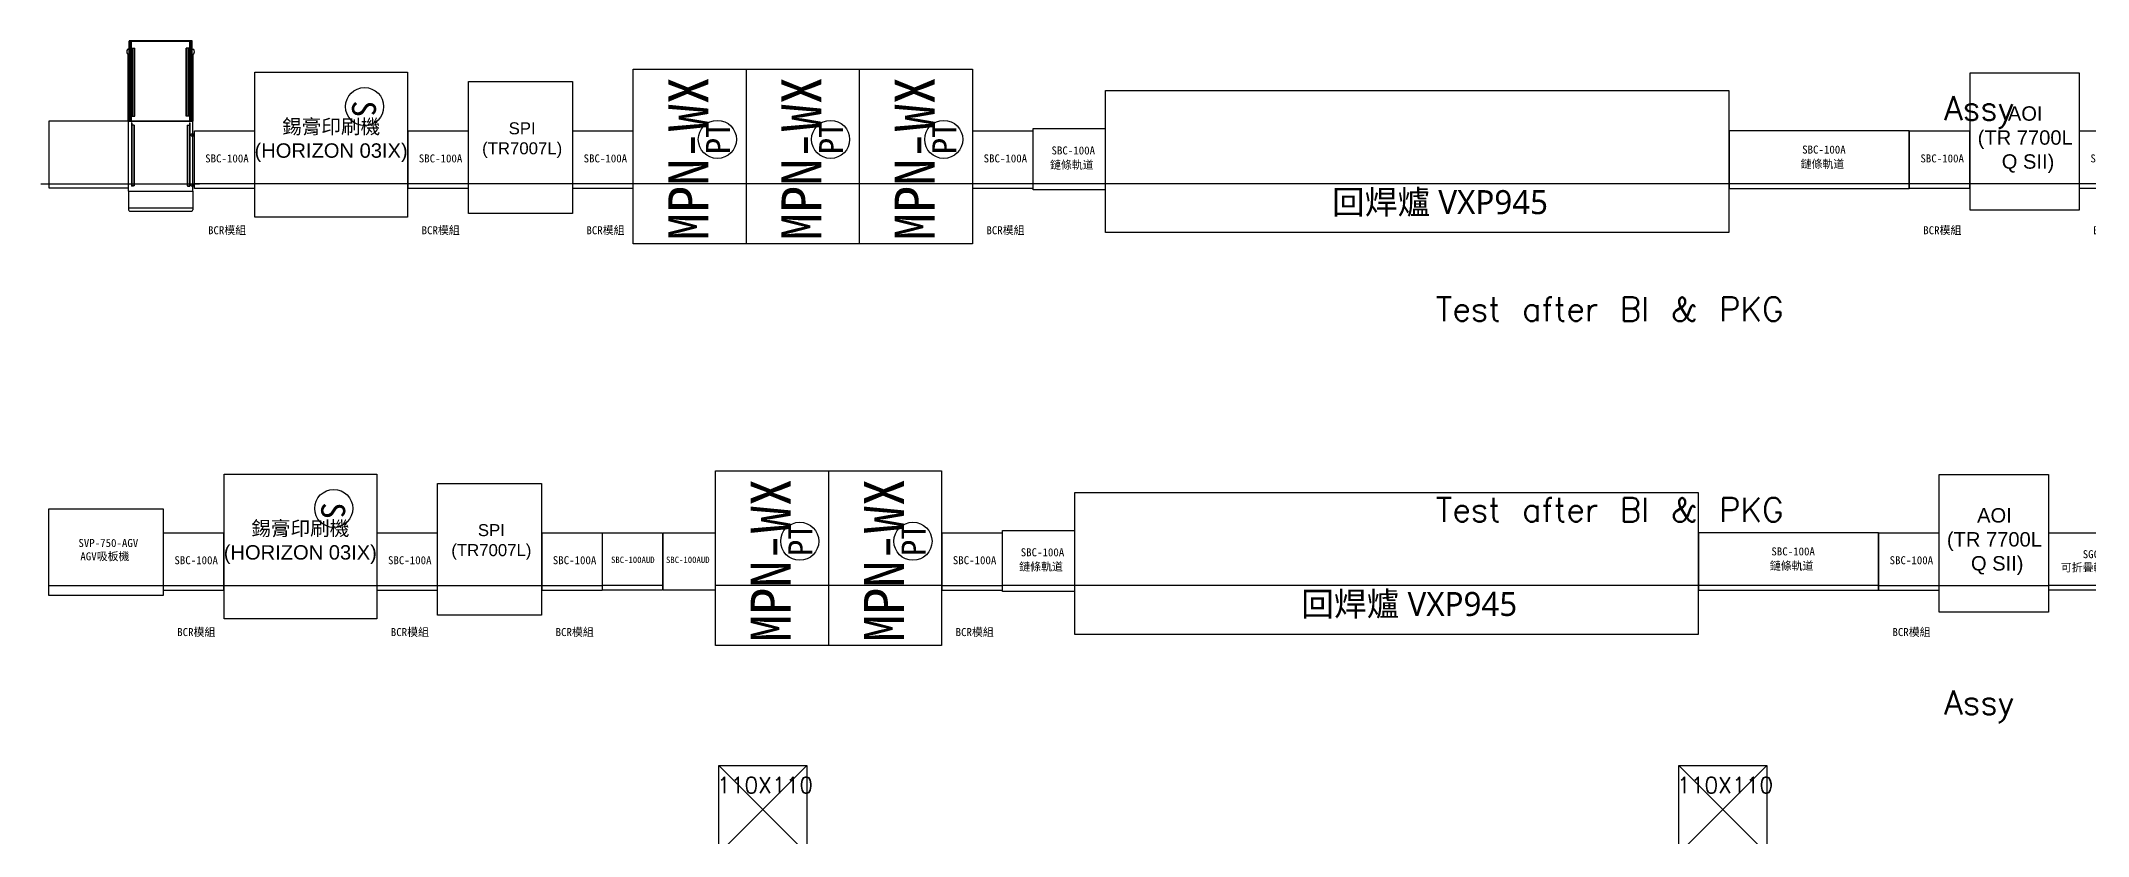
# Model space of a CAD drawing. Extents: x -80 to 56020, y 18240 to 42185.
# Drawn here: x 2297 to 4856, y 24367 to 25361 of the extents above; entities that cross this region are included whole.
import ezdxf
from ezdxf.enums import TextEntityAlignment as Align

# ---------------------------------------------------------------- set-up
doc = ezdxf.new("R2010")
doc.units = 0
doc.header["$LTSCALE"] = 200
doc.linetypes.add('HIDDEN', pattern=[0.3, 0.2, -0.1])
for name, color, linetype in [('003线体&大型设备', 7, 'Continuous'), ('006网点层', 21, 'Continuous'), ('air and power', 7, 'Continuous'), ('CEN', 8, 'Continuous'), ('MAIN', 7, 'Continuous'), ('SMT Line', 5, 'Continuous'), ('XFAB-L20$0$COL', 1, 'Continuous'), ('緯穎生產設備', 7, 'Continuous')]:
    doc.layers.add(name, color=color, linetype=linetype)
doc.styles.add('C1', font='SIMPLEX.shx', dxfattribs={"bigfont": 'CHINESET.shx'})
doc.styles.add('CCAD', font='TXT', dxfattribs={"bigfont": 'CCAD'})
doc.styles.add('DIM', font='simplex.shx', dxfattribs={"bigfont": 'chineset.shx'})
doc.styles.add('SIMSUN', font='SimSun.ttf')
doc.styles.add('XFAB-L20$0$CHINA', font='simplex.shx', dxfattribs={"width": 0.75, "bigfont": 'chineset.shx'})

# ---------------------------------------------------------------- blocks, each defined once
blk = doc.blocks.new('XFAB-L20$0$C-110x110')
at = {"layer": 'Defpoints'}
for p, q in [((55, -55), (-55, 55)), ((-55, -55), (55, 55))]:
    blk.add_line(p, q, dxfattribs=at)
at = {"layer": 'XFAB-L20$0$COL'}
blk.add_lwpolyline([(-55, 55), (55, 55), (55, -55), (-55, -55)], close=True, dxfattribs=at)
at = {"layer": 'Defpoints', "style": 'XFAB-L20$0$CHINA'}
blk.add_text('110X110', height=20, dxfattribs=at).set_placement((-57.4, 30.5), align=Align.MIDDLE_LEFT)
blk = doc.blocks.new('SBC-100A')
at = {"color": 6}
blk.add_line((11219, 12469.5, -10064.2), (11144, 12469.5, -10064.2), dxfattribs=at)
at = {"elevation": -10064.2}
blk.add_lwpolyline([(11144, 12535.7), (11219, 12535.7), (11219, 12463.7), (11144, 12463.7)], close=True, dxfattribs=at)
at = {"layer": '003线体&大型设备', "color": 251, "linetype": 'ByBlock', "char_height": 10, "width": 72.349, "attachment_point": 9, "style": 'SIMSUN'}
for s, insert in [('{\\fSimSun|b0|i0|c134|p2;\\C3;SBC-100A}', (11211.9, 12496.2, -20656.3)), ('{{\\C3;BCR模組}}', (11208.7, 12405.4, -20656.3))]:
    blk.add_mtext(s, dxfattribs=dict(at, insert=insert))
blk = doc.blocks.new('SFCS')
at = {"layer": 'air and power', "color": 0}
blk.add_circle((64056.5, -177356.3, 0), 23.8, dxfattribs=at)
at = {"layer": 'air and power', "color": 0, "insert": (64048.9, -177342, 0), "char_height": 30, "width": 153.239, "attachment_point": 1, "style": 'SIMSUN'}
blk.add_mtext('S', dxfattribs=at)
blk = doc.blocks.new('錫膏印刷機')
at = {"color": 6}
blk.add_line((12288.5, 12679.8), (12097.5, 12679.8), dxfattribs=at)
blk.add_lwpolyline([(12097.5, 12819.3), (12288.5, 12819.3), (12288.5, 12638.3), (12097.5, 12638.3)], close=True)
at = {"layer": '006网点层', "color": 251, "linetype": 'ByBlock', "lineweight": 9, "rotation": 270}
blk.add_blockref('SFCS', (189591, 76832.9, -39979.1), dxfattribs=at)
at = {"color": 2, "true_color": 0xf1eb1f, "insert": (12091.5, 12760.5, -39979.1), "char_height": 18, "attachment_point": 1, "style": 'DIM'}
blk.add_mtext_dynamic_manual_height_columns('\\pxqc;{\\fMicrosoft JhengHei|b0|i0|c136|p34;\\C251;錫膏印刷機\\fArial|b0|i0|c0|p34;\\P(HORIZON 03IX)}', width=202.768, gutter_width=150, heights=[79.8], dxfattribs=at)
blk = doc.blocks.new('SPI')
at = {"color": 6}
blk.add_line((11991.9, 12608.9), (11861.9, 12608.9), dxfattribs=at)
blk.add_lwpolyline([(11861.9, 12736.9), (11991.9, 12736.9), (11991.9, 12571.9), (11861.9, 12571.9)], close=True)
at = {"color": 2, "true_color": 0xf1eb1f, "insert": (11871, 12685.9), "char_height": 15, "attachment_point": 1, "style": 'DIM'}
blk.add_mtext_dynamic_manual_height_columns('\\pxqc;{\\fArial|b0|i0|c0|p34;\\C251;SPI\\P(TR7007L)}', width=116.167, gutter_width=150, heights=[0], dxfattribs=at)
blk = doc.blocks.new('PT200')
at = {"layer": 'air and power', "color": 0}
blk.add_circle((103287.5, -165340.3, 0), 23.8, dxfattribs=at)
at = {"layer": 'air and power', "color": 0, "insert": (103269, -165326, 0), "char_height": 30, "width": 153.239, "attachment_point": 1, "style": 'SIMSUN'}
blk.add_mtext('PT', dxfattribs=at)
blk = doc.blocks.new('NPM-W2')
at = {"color": 6}
blk.add_line((12029.1, 12412.5), (11888.1, 12412.5), dxfattribs=at)
blk.add_lwpolyline([(11888.1, 12556), (12029.1, 12556), (12029.1, 12337.6), (11888.1, 12337.6)], close=True)
at = {"layer": '006网点层', "color": 251, "linetype": 'ByBlock', "lineweight": 9, "rotation": 90}
blk.add_blockref('PT200', (-153347, -90819.5, -10461.7), dxfattribs=at)
at = {"layer": '003线体&大型设备', "color": 251, "linetype": 'ByBlock', "insert": (11931.9, 12341.9, -10458.8), "char_height": 50, "width": 231.858, "attachment_point": 1, "rotation": 90, "style": 'SIMSUN'}
blk.add_mtext('{\\fSimSun|b0|i0|c134|p2;MPN-WX}', dxfattribs=at)
blk = doc.blocks.new('SBC-100A-90-75')
at = {"color": 6}
blk.add_line((13247.6, 12492.5), (13157.6, 12492.5), dxfattribs=at)
blk.add_lwpolyline([(13157.6, 12561.5), (13247.6, 12561.5), (13247.6, 12485), (13157.6, 12485)], close=True)
at = {"layer": '003线体&大型设备', "color": 251, "linetype": 'ByBlock', "char_height": 10, "attachment_point": 3, "style": 'SIMSUN'}
for s, insert, width in [('{\\fSimSun|b0|i0|c134|p2;\\C3;SBC-100A}', (13234.9, 12539.2, 52681.8), 72.349), ('{\\fSimSun|b0|i0|c134|p2;鏈條軌道}', (13233.1, 12521.2, 51383.9), 72.364)]:
    blk.add_mtext(s, dxfattribs=dict(at, insert=insert, width=width))
blk = doc.blocks.new('三截750軌道')
at = {"color": 6}
blk.add_line((15348.2, 12711.5), (15123.2, 12711.5), dxfattribs=at)
blk.add_lwpolyline([(15123.2, 12705.7), (15348.2, 12705.7), (15348.2, 12777.7), (15123.2, 12777.7)], close=True)
at = {"layer": '003线体&大型设备', "color": 251, "linetype": 'ByBlock', "char_height": 10, "attachment_point": 3, "style": 'SIMSUN'}
for s, insert, width in [('{\\fSimSun|b0|i0|c134|p2;\\C3;SBC-100A}', (15268.8, 12759.3, 53811.9), 72.349), ('{\\fSimSun|b0|i0|c134|p2;鏈條軌道}', (15267, 12741.3, 52513.9), 72.364)]:
    blk.add_mtext(s, dxfattribs=dict(at, insert=insert, width=width))
blk = doc.blocks.new('回焊爐 VXP945')
at = {"color": 6}
blk.add_line((14206.8, 12128.4), (13427.8, 12128.4), dxfattribs=at)
blk.add_lwpolyline([(13427.8, 12245), (14206.8, 12245), (14206.8, 12067.4), (13427.8, 12067.4)], close=True)
at = {"insert": (13710.8, 12120.5, 41689.4), "char_height": 12, "width": 274.852, "attachment_point": 1, "style": 'C1'}
blk.add_mtext('{\\fMicrosoft JhengHei|b0|i0|c136|p34;\\H2.5x;\\C251;回焊爐 VXP945}', dxfattribs=at)
blk = doc.blocks.new('TR7700LQ SⅡ')
at = {"color": 6}
blk.add_line((14629.3, 12415.4), (14492.8, 12415.4), dxfattribs=at)
blk.add_lwpolyline([(14492.8, 12554.4), (14629.3, 12554.4), (14629.3, 12382.4), (14492.8, 12382.4)], close=True)
at = {"color": 3, "insert": (14462.4, 12512.4), "char_height": 18, "attachment_point": 1, "style": 'DIM'}
blk.add_mtext_dynamic_manual_height_columns('\\pxqc;{\\fArial|b0|i0|c0|p34;\\C251;AOI\\P(TR 7700L\\P Q SII)}', width=198.788, gutter_width=150, heights=[0], dxfattribs=at)
blk = doc.blocks.new('A$C18304')
at = {"layer": 'CEN'}
blk.add_line((-390, 340), (1593, 340), dxfattribs=at)
at = {"layer": 'MAIN'}
for p, q in [((1499, 2127), (713, 2127)), ((713, 2127), (713, 2125)), ((743, 2125), (713, 2125)), ((713, 1125), (713, 2125)), ((713, 2125), (1499, 2125)), ((722, 1125), (722, 2125)), ((727, 1125), (727, 2125)), ((732, 1125), (732, 2125)), ((738, 1125), (738, 2125)), ((743, 1125), (743, 2125)), ((1469, 1125), (1469, 2125)), ((1469, 2125), (1499, 2125)), ((1473, 1125), (1473, 2125)), ((1479, 1125), (1479, 2125)), ((1484, 1125), (1484, 2125)), ((1489, 1125), (1489, 2125)), ((1499, 2125), (1499, 2127)), ((1499, 1125), (1499, 2125)), ((713, 2022), (696, 2022)), ((713, 1962), (696, 1962)), ((698, 1125), (698, 1962)), ((713, 1962), (698, 1962)), ((743, 1185), (743, 2035)), ((743, 2035), (785, 2035)), ((745, 1185), (745, 2035)), ((760, 1185), (760, 2035)), ((761, 1185), (761, 2035)), ((783, 1185), (783, 2035)), ((785, 1185), (785, 2035)), ((1427, 1185), (1427, 2035)), ((1469, 2035), (1427, 2035)), ((1428, 1185), (1428, 2035)), ((1450, 1185), (1450, 2035)), ((1452, 1185), (1452, 2035)), ((1466, 1185), (1466, 2035)), ((1469, 1185), (1469, 2035)), ((1499, 2022), (1516, 2022)), ((1499, 1962), (1516, 1962)), ((1499, 1962), (1514, 1962)), ((1514, 1125), (1514, 1962)), ((713, 1125), (698, 1125)), ((703, 1125), (1508, 1125)), ((703, 250), (703, 1125)), ((743, 1125), (713, 1125)), ((713, 1123), (713, 1125)), ((713, 1125), (1499, 1125)), ((1499, 1123), (713, 1123)), ((742, 1103), (742, 309)), ((746, 1103), (742, 1103)), ((743, 1185), (785, 1185)), ((746, 1103), (746, 313)), ((776, 1073), (746, 1073)), ((772, 1073), (772, 313)), ((776, 1073), (776, 313)), ((1469, 1185), (1427, 1185)), ((1436, 1073), (1436, 313)), ((1436, 1073), (1466, 1073)), ((1440, 1073), (1440, 313)), ((1466, 1103), (1466, 313)), ((1466, 1103), (1470, 1103)), ((1469, 1125), (1499, 1125)), ((1470, 1103), (1470, 309)), ((1499, 1125), (1499, 1123)), ((1499, 1125), (1514, 1125)), ((1508, 250), (1508, 1125)), ((1488, 965), (1523, 965)), ((1488, 940), (1488, 965)), ((1488, 940), (1523, 940)), ((1523, 940), (1523, 965)), ((767, 309), (742, 309)), ((776, 313), (746, 313)), ((767, 313), (767, 309)), ((1436, 313), (1466, 313)), ((1445, 313), (1445, 309)), ((1445, 309), (1470, 309)), ((1488, 340), (1523, 340)), ((1488, 315), (1488, 340)), ((1488, 315), (1523, 315)), ((1523, 315), (1523, 340)), ((703, 250), (1508, 250)), ((703, 250), (703, 15)), ((703, 40), (1508, 40)), ((718, 0), (1493, 0)), ((1508, 250), (1508, 15))]:
    blk.add_line(p, q, dxfattribs=at)
blk.add_lwpolyline([(-292, 290), (703, 290), (703, 1125), (-292, 1125)], close=True, dxfattribs=at)
for centre, radius, start, end in [((733, 1992), 50, 146.251, 213.749), ((696, 2017), 5, 90, 146.251), ((696, 1967), 5, 213.749, 270), ((1516, 2017), 5, 33.749, 90), ((1516, 1967), 5, 270, 326.251), ((1478, 1992), 50, 326.251, 33.749), ((718, 15), 15, 180, 270), ((1493, 15), 15, 270, 0)]:
    blk.add_arc(centre, radius, start, end, dxfattribs=at)
blk = doc.blocks.new('A$Ca6de3804')
at = {"color": 251, "xscale": 0.1, "yscale": 0.1, "zscale": 0.1}
blk.add_blockref('A$C18304', (-9.3, 88.6, -10064.2), dxfattribs=at)
for name, p in [('錫膏印刷機', (-11878.5, -12557.3, -10064.2)), ('SBC-100A', (-11000.5, -12347)), ('SBC-100A', (-10733.5, -12347)), ('SBC-100A', (-10527.5, -12347)), ('SBC-100A', (-10027.5, -12347)), ('SBC-100A', (-8856.5, -12347)), ('SBC-100A', (-8644, -12347))]:
    blk.add_blockref(name, p)
at = {"color": 1}
for name, p in [('NPM-W2', (-11196.1, -12289.9, -10064.2)), ('NPM-W2', (-11054.6, -12289.9, -20128.3)), ('NPM-W2', (-10913.1, -12289.9, -10064.2)), ('SPI', (-11375.9, -12486.4, -10064.2))]:
    blk.add_blockref(name, p, dxfattribs=at)
at = {"color": 6}
for name, p in [('TR7700LQ SⅡ', (-12129.8, -12292.9, -10064.2)), ('回焊爐 VXP945', (-12145.3, -12005.8, -10064.2)), ('SBC-100A-90-75', (-11965.6, -12369.9, -10064.2)), ('三截750軌道', (-13061.2, -12588.9, -10064.2))]:
    blk.add_blockref(name, p, dxfattribs=at)
blk = doc.blocks.new('SVP-750-AGV')
at = {"color": 6}
blk.add_line((11139, 12469.5, -10064.2), (10996, 12469.5, -10064.2), dxfattribs=at)
at = {"color": 0, "elevation": -10064.2}
blk.add_lwpolyline([(10996, 12565.6), (11139, 12565.6), (11139, 12457.1), (10996, 12457.1)], close=True, dxfattribs=at)
at = {"layer": '003线体&大型设备', "color": 251, "linetype": 'ByBlock', "insert": (11107.8, 12500.1, -10393.5), "char_height": 10, "width": 72.349, "attachment_point": 9, "style": 'SIMSUN'}
blk.add_mtext('{\\fSimSun|b0|i0|c134|p2;\\C3;SVP-750-AGV}\\P\\pxql;{\\fSimSun|b0|i0|c134|p2;\\C3;AGV吸板機}', dxfattribs=at)
blk = doc.blocks.new('SGC-160A')
at = {"color": 6}
blk.add_line((14696.9, 12502.8), (14591.9, 12502.8), dxfattribs=at)
blk.add_lwpolyline([(14591.9, 12569), (14696.9, 12569), (14696.9, 12497), (14591.9, 12497)], close=True)
at = {"layer": '003线体&大型设备', "color": 251, "linetype": 'ByBlock', "insert": (14688.7, 12519.3, 51757.8), "char_height": 10, "width": 85.136, "attachment_point": 9, "style": 'SIMSUN'}
blk.add_mtext('{\\W1.86014; }{\\fSimSun|b0|i0|c134|p2;\\C3;SGC-160A\\C251;\\P\\C3;可折疊輸送機}', dxfattribs=at)
blk = doc.blocks.new('A$C854afd69')
at = {"color": 6}
for p, q in [((842.5, 122.6, -10064.2), (767.5, 122.6, -10064.2)), ((975.5, 122.6, 10064.2), (909, 122.6)), ((1049.5, 122.6), (974.5, 122.6))]:
    blk.add_line(p, q, dxfattribs=at)
for points in [[(767, 188.8), (842, 188.8), (842, 116.8), (767, 116.8)], [(843, 188.8), (908, 188.8), (908, 116.8), (843, 116.8)]]:
    blk.add_lwpolyline(points, close=True)
for name, p in [('錫膏印刷機', (-11803.5, -12557.3)), ('SVP-750-AGV', (-10921, -12347, 10064.2)), ('SBC-100A', (-10925.5, -12347, 10064.2)), ('SBC-100A', (-10658.5, -12347, 10064.2)), ('SBC-100A', (-10452.5, -12347, 10064.2)), ('SBC-100A', (-9952.5, -12347, 10064.2)), ('SBC-100A', (-8781.5, -12347, 10064.2))]:
    blk.add_blockref(name, p)
at = {"color": 1}
for name, p in [('NPM-W2', (-10979.6, -12289.9)), ('NPM-W2', (-10838.1, -12289.9)), ('SPI', (-11300.9, -12486.4))]:
    blk.add_blockref(name, p, dxfattribs=at)
at = {"color": 6}
for name, p in [('TR7700LQ SⅡ', (-12054.8, -12292.9)), ('回焊爐 VXP945', (-12070.3, -12005.8)), ('SBC-100A-90-75', (-11890.6, -12369.9)), ('三截750軌道', (-12986.2, -12588.9)), ('SGC-160A', (-12016.9, -12380.2))]:
    blk.add_blockref(name, p, dxfattribs=at)
at = {"layer": '003线体&大型设备', "color": 3, "style": 'SIMSUN'}
for p in [(777.8, 150.9, 53916.1), (846.5, 150.9, 53916.1)]:
    blk.add_text('SBC-100AUD', height=8, rotation=360, dxfattribs=at).set_placement(p)

msp = doc.modelspace()

# ---------------------------------------------------------------- block references
at = {"layer": 'XFAB-L20$0$COL'}
for p in [(3200, 24400), (4400, 24400)]:
    msp.add_blockref('XFAB-L20$0$C-110x110', p, dxfattribs=at)
at = {"layer": '緯穎生產設備', "color": 3}
for name, p in [('A$Ca6de3804', (2345.8, 25059.775, 10064.152)), ('A$C854afd69', (2232.3, 24557.344))]:
    msp.add_blockref(name, p, dxfattribs=at)

# ---------------------------------------------------------------- texts
at = {"layer": 'SMT Line', "color": 2, "linetype": 'HIDDEN', "lineweight": 25, "char_height": 30, "style": 'CCAD'}
for s, insert, attachment_point, rotation in [('{\\Ftxt,ccad|c136;\\C1;Assy}', (4676.593, 25291.8, -14.435), 1, 0.005501), ('{\\Ftxt,ccad|c136;\\C1;Test after BI & PKG}', (4475.922, 25010.772, -14.435), 9, 359.994499), ('{\\Ftxt,ccad|c136;\\C1;Test after BI & PKG}', (4475.922, 24789.885, -14.435), 3, 0.005501), ('{\\Ftxt,ccad|c136;\\C1;Assy}', (4676.593, 24508.842, -14.435), 7, 359.994499)]:
    msp.add_mtext(s, dxfattribs=dict(at, insert=insert, attachment_point=attachment_point, rotation=rotation))

doc.saveas('drawing.dxf')
